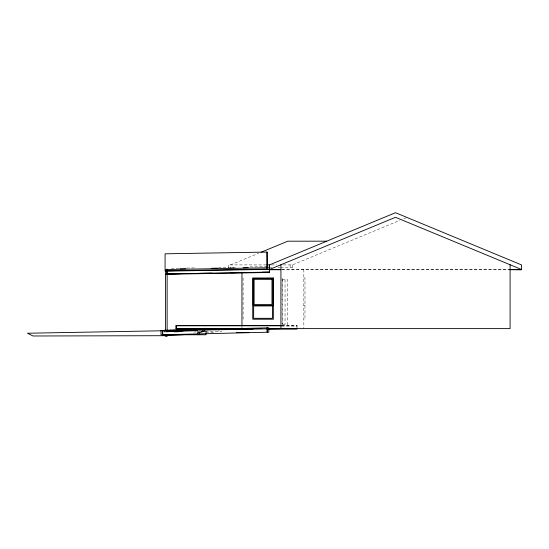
<?xml version="1.0" encoding="UTF-8"?>
<svg xmlns="http://www.w3.org/2000/svg" width="549" height="549" viewBox="0 0 549 549"><rect width="100%" height="100%" fill="white"/><g stroke="black" fill="none" stroke-linecap="round" stroke-linejoin="round"><path stroke-width="0.41" stroke-dasharray="2.75 2.06" d="M230.505 264.913L258.757 253.206M283.277 264.913L292.377 264.913L399.85 220.396M403.803 218.756L406.967 217.445M200.591 332.694L205.223 330.91M205.223 330.704L199.047 332.886L205.223 330.8M204.832 330.711L198.319 332.735L204.832 330.8M203.205 330.793L197.503 332.172L204.022 330.745M171.405 268.317L179.091 268.187M186.777 268.049L195.32 267.905M218.378 267.5L235.459 267.205M249.973 266.951L266.203 266.67M266.354 264.913L228.212 264.913L228.212 267.205L235.59 267.205M271.364 264.913L276.524 264.913M270.341 267.205L272.036 267.205M277.972 267.205L279.915 267.205M280.512 267.205L292.377 267.205M281.802 269.497L509.239 269.497M281.932 269.724L509.575 269.724M303.837 277.972L304.983 277.972L304.983 319.223L303.837 319.223M282.069 279.805L287.793 279.805L287.793 324.267L282.069 324.267M282.069 280.951L282.522 280.951M303.837 305.477L304.983 305.477M282.069 323.121L282.522 323.121M281.706 325.667L297.098 325.667M281.706 325.708L297.098 325.708L297.098 326.051M281.706 326.099L297.098 326.099M200.708 331.308L221.83 331.308M165.599 331.953L164.151 331.953L164.151 330.347M193.852 332.015L196.027 332.015L196.027 330.409M213.52 332.612L204.64 332.612L204.64 329.709M202.272 329.62L202.307 331.219M164.103 330.416L164.137 332.021M303.837 269.497L303.837 328.618M296.988 325.708L296.988 328.83M292.377 264.913L292.377 269.724M290.085 264.913L290.085 267.205M285.048 279.805L285.048 324.267M282.522 279.805L282.522 324.267M282.069 277.972L282.069 326.099M243.104 277.972L243.104 319.223M241.958 326.909L241.958 328.618M230.505 267.205L230.505 269.724M218.282 330.436L218.282 331.308M205.964 331.136L205.964 332.584L205.93 329.709M199.163 331.136L199.163 332.584M197.565 331.136L197.565 332.584"/><path stroke-width="0.82" d="M166.793 274.239L167.136 269.058M261.111 252.231L287.793 241.183L326.751 241.183M266.924 264.913L269.463 264.913L395.506 212.703L521.55 264.913L521.55 269.724L509.575 269.724M269.463 269.497L395.506 217.287L521.55 269.497M184.869 334.616L166.333 335.693L33.002 335.988L27.45 333.229L280.923 328.618L280.923 264.748M173.916 331.322L166.333 331.713L197.503 330.635M177.286 331.15L183.181 330.848M163.472 330.773L171.185 330.58M185.212 330.169L193.557 329.963M205.237 329.681L210.548 329.62M231.088 329.119L261.036 328.384M250.776 329.002L253.343 328.94M164.103 330.416L170.89 330.272M173.436 330.224L193.79 329.798M199.726 329.668L202.272 329.62M174.314 331.809L178.555 331.72M267.04 252.066L165.077 253.816L165.084 269.545L267.054 267.788L267.047 252.066L267.171 267.205M179.948 268.838L185.926 268.729M211.543 268.283L217.521 268.18M243.145 267.734L248.265 267.644M165.002 270.801L269.442 269.01L269.497 272.462L167.191 274.26L167.129 270.794M164.961 270.801L167.52 270.76M269.449 269.353L167.136 271.137L165.873 270.801L165.53 273.889L165.873 274.239M180.738 273.67L167.184 273.91L269.497 272.105L261.818 272.249M199.369 273.347L212.072 273.127M231.129 272.784L243.063 272.572M268.969 328.673L280.923 328.618L272.537 328.577M266.924 267.205L269.463 267.205M269.065 269.497L280.923 269.497M509.836 269.497L520.98 269.724M280.923 269.724L269.463 269.724L269.463 264.913M175.982 325.667L281.706 325.667M281.706 325.708L176.373 325.708L176.373 328.83L250.79 328.83M269.065 328.618L510.09 328.618L510.09 264.748M268.756 328.83L296.988 328.83M175.982 328.872L248.223 328.872M268.756 328.872L296.988 328.872M170.046 330.21L174.404 330.21M164.151 330.347L168.502 330.347M170.869 330.409L161.015 330.409L161.015 334.76L205.964 334.76L205.964 333.312M170.217 330.45L162.621 330.45L162.621 334.76M236.31 332.612L248.965 332.612M267.054 266.656L267.054 269.401M241.958 272.922L241.958 326.051M205.93 328.254L205.93 329.709M204.64 328.254L204.64 329.709M199.163 333.312L199.163 334.76M197.565 333.312L197.565 334.76M175.934 325.708L175.934 328.83M167.136 331.198L167.136 274.239L165.53 274.239L165.53 331.198M167.136 334.595L167.136 336.297L165.53 336.297L165.53 334.595M267.13 327.87L162.621 330.423L162.73 334.773L268.818 332.193L268.818 327.842L267.212 327.842L267.212 332.193L267.13 327.87M273.361 277.972L252.732 277.972L252.732 319.223L273.361 319.223L273.361 277.972M272.901 278.432L253.192 278.432L253.192 305.477L272.901 305.477L272.901 278.432M271.981 279.352L254.105 279.352L254.105 304.558L271.981 304.558L271.981 279.352M272.441 305.93L253.652 305.93L253.652 318.31L272.441 318.31L272.441 305.93"/></g></svg>
